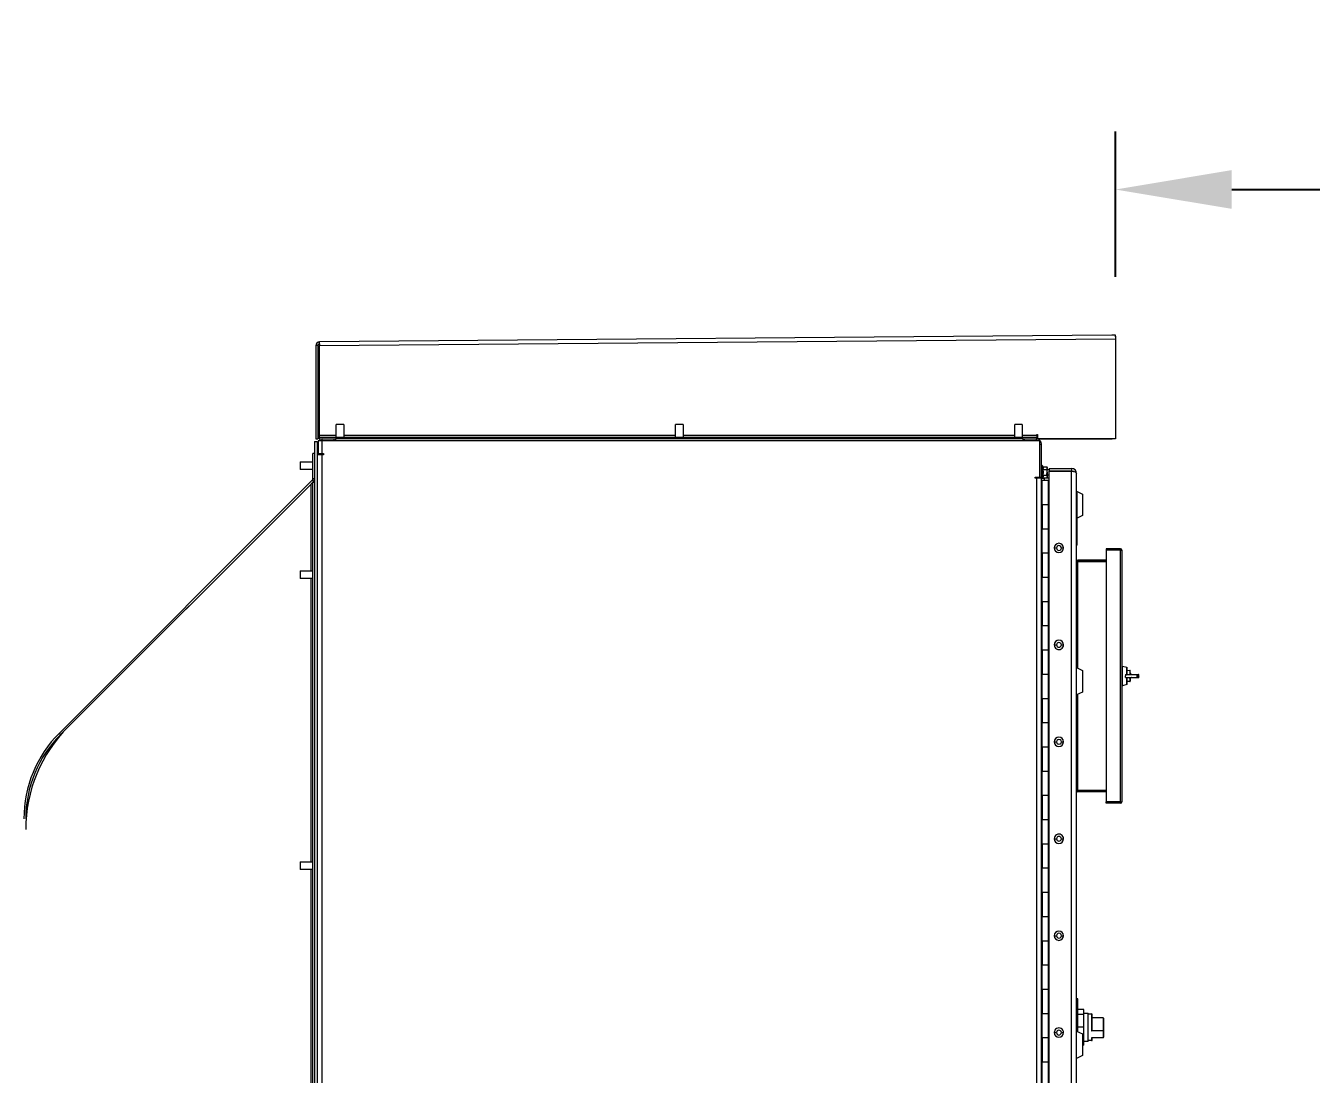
# Model space of a CAD drawing. Extents: x 1.3 to 36.8, y 1.2 to 24.4.
# Drawn here: x 10.109 to 11.215, y 21.516 to 22.417 of the extents above; entities that cross this region are included whole.
import ezdxf

# ---------------------------------------------------------------- set-up
doc = ezdxf.new("R2010")
doc.units = 0
doc.header["$LTSCALE"] = 96
doc.header["$MEASUREMENT"] = 0
doc.linetypes.add('DOT', pattern=[0.25, 0, -0.25])
doc.layers.add('Annotations', color=250, linetype='Continuous', lineweight=9)
doc.layers.add('NO PLOT - GRID', color=255, linetype='DOT', plot=False)
doc.styles.add('Borrego', font='ARIALN.TTF')
doc.dimstyles.new('Borrego', dxfattribs={"dimtxt": 0.075, "dimasz": 0.1, "dimexe": 0.05, "dimexo": 0.05, "dimgap": 0.05, "dimtad": 0, "dimdec": 0, "dimzin": 0, "dimdsep": 46, "dimlunit": 3, "dimtxsty": 'Borrego', "dimcen": 0.05, "dimadec": 1, "dimazin": 0, "dimtfac": 1, "dimtdec": 0, "dimtofl": 0, "dimtmove": 0, "dimatfit": 3, "dimfxl": 1, "dimtolj": 1, "dimtzin": 0, "dimarcsym": 0})

# ---------------------------------------------------------------- blocks, each defined once
blk = doc.blocks.new('*D65')
at = {"layer": 'Annotations', "color": 0, "lineweight": -2}
for p, q in [((11.0461, 22.2014), (11.0461, 22.3265)), ((11.929, 22.2014), (11.929, 22.3265)), ((11.1461, 22.2765), (11.2381, 22.2765)), ((11.829, 22.2765), (11.737, 22.2765))]:
    blk.add_line(p, q, dxfattribs=at)
at = {"layer": 'Annotations', "color": 0}
for points in [[(11.1461, 22.2932), (11.1461, 22.2599), (11.0461, 22.2765)], [(11.829, 22.2932), (11.829, 22.2599), (11.929, 22.2765)]]:
    blk.add_solid(points, dxfattribs=at)
at = {"layer": 'Defpoints', "color": 0}
for p in [(11.929, 22.2765), (11.0461, 22.1514), (11.929, 22.1514)]:
    blk.add_point(p, dxfattribs=at)
at = {"layer": 'Annotations', "color": 0, "insert": (11.4876, 22.2765), "char_height": 0.0875, "attachment_point": 5, "style": 'Borrego'}
blk.add_mtext('\\A1;3\'-6" MIN', dxfattribs=at)
blk = doc.blocks.new('*D66')
at = {"layer": 'Annotations', "color": 0, "lineweight": -2}
for p, q in [((11.2082, 22.4716), (11.7337, 22.4716)), ((11.6837, 22.1693), (11.6837, 21.6817)), ((11.6837, 20.6457), (11.6837, 21.3356)), ((11.0896, 20.5457), (11.7337, 20.5457))]:
    blk.add_line(p, q, dxfattribs=at)
at = {"layer": 'Annotations', "color": 0}
for points in [[(11.6671, 22.3716), (11.7004, 22.3716), (11.6837, 22.4716)], [(11.6671, 20.6457), (11.7004, 20.6457), (11.6837, 20.5457)]]:
    blk.add_solid(points, dxfattribs=at)
at = {"layer": 'Defpoints', "color": 0}
for p in [(11.1582, 22.4716), (11.6837, 22.4716), (11.0396, 20.5457)]:
    blk.add_point(p, dxfattribs=at)
at = {"layer": 'Annotations', "color": 0, "lineweight": 9, "insert": (11.6837, 21.5086), "char_height": 0.0875, "attachment_point": 5, "rotation": 90, "style": 'Borrego'}
blk.add_mtext('\\A1;7\'-10"', dxfattribs=at)

msp = doc.modelspace()

# ---------------------------------------------------------------- linework, layer by layer
at = {"color": 7, "linetype": 'Continuous', "lineweight": 15}
for p, q in [((10.36016, 22.14231), (10.35859, 22.14231)), ((10.35859, 22.14231), (10.35859, 22.06208)), ((10.36016, 22.14231), (10.36016, 22.06208)), ((11.04293, 22.15138), (10.36169, 22.14543)), ((10.36171, 22.14387), (10.36169, 22.14543)), ((10.36171, 22.14231), (11.04608, 22.14828)), ((10.36171, 22.06521), (10.36171, 22.14231)), ((11.04607, 22.1514), (11.04293, 22.15138)), ((11.04608, 22.14984), (11.04607, 22.1514)), ((11.04608, 22.14828), (11.04608, 22.06208)), ((10.36171, 22.06365), (10.36171, 22.06521)), ((10.36171, 22.06521), (10.37615, 22.06521)), ((10.37615, 22.06365), (10.37615, 22.07439)), ((10.38271, 22.07439), (10.37615, 22.07439)), ((10.38271, 22.07439), (10.38271, 22.06365)), ((10.38271, 22.06521), (10.66781, 22.06521)), ((10.66781, 22.06365), (10.66781, 22.07439)), ((10.67437, 22.07439), (10.66781, 22.07439)), ((10.67437, 22.07439), (10.67437, 22.06365)), ((10.67437, 22.06521), (10.95948, 22.06521)), ((10.95948, 22.06365), (10.95948, 22.07439)), ((10.96604, 22.07439), (10.95948, 22.07439)), ((10.96604, 22.07439), (10.96604, 22.06365)), ((10.96604, 22.06521), (10.97837, 22.06521)), ((10.97837, 22.06599), (10.97915, 22.06599)), ((10.97837, 22.06521), (10.97837, 22.06599)), ((10.97837, 22.06521), (10.97837, 22.06365)), ((10.97915, 22.06599), (10.97915, 22.06208)), ((10.3575, 22.0599), (10.35969, 22.0599)), ((10.3575, 22.0599), (10.3575, 21.38458)), ((10.35859, 22.06208), (10.36016, 22.06208)), ((10.35969, 22.0599), (10.35969, 21.38458)), ((10.36067, 22.05771), (10.35969, 22.05771)), ((10.98094, 22.06052), (10.36067, 22.06052)), ((10.36067, 22.06052), (10.36067, 22.04943)), ((10.36171, 22.06208), (10.36171, 22.06365)), ((10.36171, 22.06365), (10.97837, 22.06365)), ((10.36171, 22.06208), (10.36406, 22.06208)), ((10.36406, 22.06208), (10.37422, 22.06208)), ((10.36406, 20.74958), (10.36406, 22.06208)), ((10.37422, 22.06052), (10.37422, 22.06208)), ((10.37422, 22.06208), (10.37531, 22.06208)), ((10.37531, 22.06208), (10.37531, 22.06052)), ((10.96688, 22.06208), (10.37531, 22.06208)), ((10.96688, 22.06052), (10.96688, 22.06208)), ((10.96688, 22.06208), (10.96797, 22.06208)), ((10.96797, 22.06052), (10.96797, 22.06208)), ((10.96797, 22.06208), (10.97813, 22.06208)), ((10.97813, 22.06208), (10.97837, 22.06208)), ((10.97813, 22.06052), (10.97813, 22.06208)), ((10.97837, 22.06208), (10.97837, 22.06365)), ((10.97837, 22.06363), (10.97915, 22.06363)), ((10.97847, 22.06207), (11.04296, 22.06207)), ((11.04608, 22.06208), (10.97915, 22.06208)), ((10.98094, 22.06052), (10.98094, 22.02932)), ((10.98094, 22.05771), (10.9825, 22.05771)), ((10.9825, 22.02886), (10.9825, 22.05771)), ((11.04296, 22.06208), (11.04296, 22.06207)), ((10.3575, 22.04948), (10.35594, 22.04948)), ((10.35594, 22.02775), (10.35594, 22.04948)), ((10.35969, 22.04906), (10.36188, 22.04906)), ((10.36406, 22.04833), (10.35969, 22.04833)), ((10.36067, 22.04943), (10.36516, 22.04943)), ((10.36188, 22.04943), (10.36188, 22.04906)), ((10.36516, 22.04833), (10.36406, 22.04833)), ((10.36516, 22.04943), (10.36516, 22.04833)), ((10.3452, 22.04234), (10.35594, 22.04234)), ((10.3452, 22.04234), (10.3452, 22.03578)), ((10.35594, 22.03578), (10.3452, 22.03578)), ((10.9834, 22.03896), (10.9836, 22.03841)), ((10.9834, 22.03344), (10.9834, 22.03896)), ((10.9834, 22.02823), (10.9834, 22.03344)), ((10.98391, 22.03817), (10.98693, 22.03817)), ((10.98391, 22.03581), (10.98693, 22.03581)), ((10.98693, 22.03817), (10.98742, 22.03754)), ((10.98742, 22.03754), (10.98742, 22.03699)), ((10.98742, 22.03344), (10.98742, 22.03699)), ((10.98742, 22.0359), (10.98919, 22.0359)), ((10.98742, 22.03344), (10.98742, 22.02989)), ((10.98919, 22.03667), (10.98919, 22.03448)), ((10.98919, 22.03667), (11.00825, 22.03667)), ((10.98919, 22.03448), (11.00002, 22.03448)), ((11.00825, 22.03433), (10.98919, 22.03433)), ((10.98919, 20.73567), (10.98919, 22.03433)), ((10.99016, 22.03433), (10.99016, 22.03448)), ((11.00002, 22.03448), (11.01044, 22.03448)), ((11.00002, 22.03433), (11.00002, 22.03448)), ((11.00825, 22.03667), (11.00825, 22.03448)), ((11.00825, 20.73567), (11.00825, 22.03433)), ((11.01044, 22.03448), (11.01044, 22.03406)), ((11.01263, 20.73771), (11.01263, 22.03229)), ((10.13801, 21.80918), (10.35548, 22.02665)), ((10.13911, 21.80807), (10.35438, 22.02333)), ((10.35438, 22.02333), (10.14567, 21.81463)), ((10.35438, 21.94859), (10.35438, 22.02333)), ((10.35445, 22.02341), (10.35658, 22.02554)), ((10.35548, 22.02665), (10.35658, 22.02554)), ((10.3575, 22.02775), (10.35594, 22.02775)), ((10.3575, 22.02448), (10.35594, 22.02448)), ((10.35594, 21.04948), (10.35594, 22.02448)), ((10.97703, 22.02823), (10.97703, 22.02932)), ((10.97703, 22.02932), (10.98094, 22.02932)), ((10.97813, 22.02823), (10.97703, 22.02823)), ((10.97813, 22.02823), (10.97813, 20.74177)), ((10.9825, 22.02823), (10.97813, 22.02823)), ((10.97875, 22.02932), (10.97875, 22.02823)), ((10.98031, 22.02886), (10.98031, 22.02932)), ((10.9825, 22.02886), (10.98031, 22.02886)), ((10.98031, 22.02823), (10.98031, 22.02886)), ((10.9825, 22.02823), (10.9825, 22.02886)), ((10.9825, 20.74177), (10.9825, 22.02823)), ((10.9825, 22.02823), (10.98469, 22.02823)), ((10.9825, 22.02625), (10.98315, 22.02625)), ((10.98315, 22.00542), (10.98315, 22.02625)), ((10.98815, 22.02625), (10.98315, 22.02625)), ((10.9836, 22.02846), (10.98351, 22.02823)), ((10.98391, 22.03107), (10.98693, 22.03107)), ((10.98391, 22.0287), (10.98693, 22.0287)), ((10.98919, 22.02823), (10.98469, 22.02823)), ((10.98469, 22.02823), (10.98469, 22.02625)), ((10.98742, 22.02934), (10.98693, 22.0287)), ((10.98919, 22.03098), (10.98742, 22.03098)), ((10.98742, 22.02989), (10.98742, 22.02934)), ((10.98815, 22.02625), (10.98815, 22.00542)), ((10.98919, 22.02625), (10.98815, 22.02625)), ((11.01263, 22.01714), (11.01783, 22.01471)), ((11.01315, 22.01583), (11.01263, 22.01583)), ((11.01315, 21.97072), (11.01315, 22.01583)), ((11.01783, 22.01471), (11.01783, 21.99613)), ((10.98315, 22.00542), (10.9825, 22.00542)), ((10.98815, 22.00542), (10.98315, 22.00542)), ((10.98315, 22.00542), (10.98315, 21.98458)), ((10.98815, 22.00542), (10.98315, 22.00542)), ((10.98815, 22.00542), (10.98815, 21.98458)), ((11.01783, 21.99613), (11.01315, 21.99394)), ((10.98315, 21.98458), (10.9825, 21.98458)), ((10.98315, 21.96375), (10.98315, 21.98458)), ((10.98815, 21.98458), (10.98315, 21.98458)), ((10.98815, 21.98458), (10.98315, 21.98458)), ((10.98815, 21.98458), (10.98815, 21.96375)), ((11.01315, 21.97072), (11.01263, 21.97072)), ((11.03806, 21.96771), (11.03806, 21.96673)), ((11.05042, 21.96771), (11.03806, 21.96771)), ((11.05042, 21.96673), (11.03806, 21.96673)), ((11.05042, 21.96653), (11.03806, 21.96653)), ((11.03806, 21.96653), (11.03806, 21.75014)), ((11.05042, 21.96673), (11.05042, 21.96771)), ((11.05042, 21.75014), (11.05042, 21.96653)), ((11.05042, 21.96653), (11.0516, 21.96653)), ((11.0516, 21.96653), (11.0516, 21.75014)), ((10.98315, 21.96375), (10.9825, 21.96375)), ((10.98815, 21.96375), (10.98315, 21.96375)), ((10.98315, 21.96375), (10.98315, 21.94292)), ((10.98815, 21.96375), (10.98315, 21.96375)), ((10.98815, 21.96375), (10.98815, 21.94292)), ((11.03806, 21.95792), (11.01381, 21.95792)), ((11.01381, 21.95792), (11.01381, 21.95694)), ((11.03806, 21.95694), (11.01381, 21.95694)), ((11.01381, 21.95679), (11.03806, 21.95679)), ((11.01381, 21.86492), (11.01381, 21.95679)), ((10.3452, 21.94859), (10.35594, 21.94859)), ((10.3452, 21.94859), (10.3452, 21.94203)), ((10.35594, 21.94203), (10.3452, 21.94203)), ((10.35438, 21.69859), (10.35438, 21.94203)), ((10.98315, 21.94292), (10.9825, 21.94292)), ((10.98315, 21.92208), (10.98315, 21.94292)), ((10.98815, 21.94292), (10.98315, 21.94292)), ((10.98815, 21.94292), (10.98315, 21.94292)), ((10.98815, 21.94292), (10.98815, 21.92208)), ((10.98315, 21.92208), (10.9825, 21.92208)), ((10.98815, 21.92208), (10.98315, 21.92208)), ((10.98315, 21.92208), (10.98315, 21.90125)), ((10.98815, 21.92208), (10.98315, 21.92208)), ((10.98815, 21.92208), (10.98815, 21.90125)), ((10.98315, 21.90125), (10.9825, 21.90125)), ((10.98315, 21.88042), (10.98315, 21.90125)), ((10.98815, 21.90125), (10.98315, 21.90125)), ((10.98815, 21.90125), (10.98315, 21.90125)), ((10.98815, 21.90125), (10.98815, 21.88042)), ((10.98315, 21.88042), (10.9825, 21.88042)), ((10.98815, 21.88042), (10.98315, 21.88042)), ((10.98315, 21.88042), (10.98315, 21.85958)), ((10.98815, 21.88042), (10.98315, 21.88042)), ((10.98815, 21.88042), (10.98815, 21.85958)), ((11.0516, 21.86679), (11.05213, 21.86679)), ((11.05213, 21.86679), (11.05604, 21.86574)), ((11.05213, 21.84988), (11.05213, 21.86679)), ((11.05604, 21.85969), (11.05604, 21.86574)), ((10.98315, 21.85958), (10.9825, 21.85958)), ((10.98315, 21.83875), (10.98315, 21.85958)), ((10.98815, 21.85958), (10.98315, 21.85958)), ((10.98815, 21.85958), (10.98315, 21.85958)), ((10.98815, 21.85958), (10.98815, 21.83875)), ((11.01263, 21.86547), (11.01783, 21.86304)), ((11.01783, 21.86304), (11.01783, 21.84446)), ((11.05483, 21.85969), (11.06442, 21.85969)), ((11.05483, 21.85969), (11.05483, 21.85833)), ((11.05483, 21.85698), (11.05483, 21.85833)), ((11.05483, 21.85698), (11.06442, 21.85698)), ((11.05604, 21.85093), (11.05604, 21.85698)), ((11.05629, 21.85969), (11.05629, 21.86542)), ((11.05629, 21.86313), (11.05841, 21.86316)), ((11.05629, 21.85125), (11.05629, 21.85698)), ((11.05841, 21.86316), (11.05841, 21.8604)), ((11.05841, 21.8604), (11.05873, 21.86005)), ((11.05841, 21.85627), (11.05873, 21.85662)), ((11.05841, 21.85627), (11.05841, 21.8535)), ((11.05873, 21.86094), (11.05873, 21.86285)), ((11.05873, 21.86005), (11.05873, 21.85969)), ((11.05873, 21.85662), (11.05873, 21.85698)), ((11.05873, 21.85573), (11.05873, 21.85382)), ((11.0598, 21.85969), (11.06487, 21.85969)), ((11.0598, 21.85698), (11.06487, 21.85698)), ((11.06442, 21.85969), (11.06442, 21.85833)), ((11.06442, 21.85969), (11.06598, 21.85969)), ((11.06442, 21.85833), (11.06442, 21.85698)), ((11.06442, 21.85698), (11.06598, 21.85698)), ((11.06629, 21.85729), (11.06629, 21.85938)), ((11.01783, 21.84446), (11.01263, 21.84203)), ((11.01783, 21.84441), (11.01263, 21.84198)), ((11.01783, 21.84446), (11.01783, 21.84441)), ((11.05213, 21.84988), (11.0516, 21.84988)), ((11.05604, 21.85093), (11.05213, 21.84988)), ((11.05841, 21.8535), (11.05629, 21.85354)), ((10.98315, 21.83875), (10.9825, 21.83875)), ((10.98815, 21.83875), (10.98315, 21.83875)), ((10.98315, 21.83875), (10.98315, 21.81792)), ((10.98815, 21.83875), (10.98315, 21.83875)), ((10.98815, 21.83875), (10.98815, 21.81792)), ((11.01381, 21.75987), (11.01381, 21.84253)), ((10.98315, 21.81792), (10.9825, 21.81792)), ((10.98315, 21.79708), (10.98315, 21.81792)), ((10.98815, 21.81792), (10.98315, 21.81792)), ((10.98815, 21.81792), (10.98315, 21.81792)), ((10.98815, 21.81792), (10.98815, 21.79708)), ((10.13911, 21.80807), (10.13801, 21.80918)), ((10.98315, 21.79708), (10.9825, 21.79708)), ((10.98815, 21.79708), (10.98315, 21.79708)), ((10.98315, 21.79708), (10.98315, 21.77625)), ((10.98815, 21.79708), (10.98315, 21.79708)), ((10.98815, 21.79708), (10.98815, 21.77625)), ((10.98315, 21.77625), (10.9825, 21.77625)), ((10.98315, 21.75542), (10.98315, 21.77625)), ((10.98815, 21.77625), (10.98315, 21.77625)), ((10.98815, 21.77625), (10.98315, 21.77625)), ((10.98815, 21.77625), (10.98815, 21.75542)), ((10.98315, 21.75542), (10.9825, 21.75542)), ((10.98315, 21.75542), (10.98315, 21.73458)), ((10.98815, 21.75542), (10.98315, 21.75542)), ((10.98815, 21.75542), (10.98315, 21.75542)), ((10.98815, 21.75542), (10.98815, 21.73458)), ((11.01381, 21.75987), (11.03806, 21.75987)), ((11.03806, 21.75973), (11.01381, 21.75973)), ((11.01381, 21.75875), (11.01381, 21.75973)), ((11.03806, 21.75875), (11.01381, 21.75875)), ((11.05042, 21.75014), (11.03806, 21.75014)), ((11.03806, 21.74896), (11.03806, 21.74994)), ((11.05042, 21.74994), (11.03806, 21.74994)), ((11.05042, 21.74896), (11.03806, 21.74896)), ((11.05042, 21.75014), (11.0516, 21.75014)), ((11.05042, 21.74994), (11.05042, 21.74896)), ((10.98315, 21.73458), (10.9825, 21.73458)), ((10.98315, 21.71375), (10.98315, 21.73458)), ((10.98815, 21.73458), (10.98315, 21.73458)), ((10.98815, 21.73458), (10.98315, 21.73458)), ((10.98815, 21.73458), (10.98815, 21.71375)), ((10.98315, 21.71375), (10.9825, 21.71375)), ((10.98815, 21.71375), (10.98315, 21.71375)), ((10.98315, 21.71375), (10.98315, 21.69292)), ((10.98815, 21.71375), (10.98315, 21.71375)), ((10.98815, 21.71375), (10.98815, 21.69292)), ((10.3452, 21.69859), (10.35594, 21.69859)), ((10.3452, 21.69859), (10.3452, 21.69203)), ((10.35594, 21.69203), (10.3452, 21.69203)), ((10.35438, 21.44859), (10.35438, 21.69203)), ((10.98315, 21.69292), (10.9825, 21.69292)), ((10.98315, 21.67208), (10.98315, 21.69292)), ((10.98815, 21.69292), (10.98315, 21.69292)), ((10.98815, 21.69292), (10.98315, 21.69292)), ((10.98815, 21.69292), (10.98815, 21.67208)), ((10.98315, 21.67208), (10.9825, 21.67208)), ((10.98815, 21.67208), (10.98315, 21.67208)), ((10.98315, 21.67208), (10.98315, 21.65125)), ((10.98815, 21.67208), (10.98315, 21.67208)), ((10.98815, 21.67208), (10.98815, 21.65125)), ((10.98315, 21.65125), (10.9825, 21.65125)), ((10.98315, 21.63042), (10.98315, 21.65125)), ((10.98815, 21.65125), (10.98315, 21.65125)), ((10.98815, 21.65125), (10.98315, 21.65125)), ((10.98815, 21.65125), (10.98815, 21.63042)), ((10.98315, 21.63042), (10.9825, 21.63042)), ((10.98315, 21.63042), (10.98315, 21.60958)), ((10.98815, 21.63042), (10.98315, 21.63042)), ((10.98815, 21.63042), (10.98315, 21.63042)), ((10.98815, 21.63042), (10.98815, 21.60958)), ((10.98315, 21.60958), (10.9825, 21.60958)), ((10.98315, 21.58875), (10.98315, 21.60958)), ((10.98815, 21.60958), (10.98315, 21.60958)), ((10.98815, 21.60958), (10.98315, 21.60958)), ((10.98815, 21.60958), (10.98815, 21.58875)), ((10.98315, 21.58875), (10.9825, 21.58875)), ((10.98815, 21.58875), (10.98315, 21.58875)), ((10.98315, 21.58875), (10.98315, 21.56792)), ((10.98815, 21.58875), (10.98315, 21.58875)), ((10.98815, 21.58875), (10.98815, 21.56792)), ((11.01365, 21.58083), (11.01263, 21.58083)), ((11.01365, 21.57083), (11.01365, 21.58083)), ((10.98315, 21.56792), (10.9825, 21.56792)), ((10.98315, 21.54708), (10.98315, 21.56792)), ((10.98815, 21.56792), (10.98315, 21.56792)), ((10.98815, 21.56792), (10.98315, 21.56792)), ((10.98815, 21.56792), (10.98815, 21.54708)), ((11.01365, 21.57083), (11.01367, 21.57083)), ((11.01888, 21.57162), (11.01367, 21.57162)), ((11.01367, 21.57083), (11.01367, 21.57162)), ((11.01367, 21.55248), (11.01367, 21.57083)), ((11.01888, 21.56712), (11.01888, 21.57162)), ((11.01888, 21.56849), (11.02252, 21.56849)), ((11.02252, 21.55625), (11.02252, 21.56849)), ((11.02252, 21.56771), (11.02565, 21.56771)), ((11.02565, 21.56771), (11.02565, 21.5533)), ((11.01888, 21.56712), (11.01367, 21.56712)), ((11.01888, 21.55625), (11.01367, 21.55625)), ((11.01888, 21.55625), (11.01888, 21.56712)), ((11.01888, 21.54539), (11.01888, 21.55625)), ((11.02252, 21.54401), (11.02252, 21.55625)), ((11.02617, 21.55357), (11.02617, 21.56719)), ((11.03554, 21.56437), (11.02617, 21.56437)), ((11.03554, 21.56437), (11.03554, 21.5533)), ((11.03606, 21.55306), (11.03606, 21.56371)), ((10.98315, 21.54708), (10.9825, 21.54708)), ((10.98315, 21.54708), (10.98315, 21.52625)), ((10.98815, 21.54708), (10.98315, 21.54708)), ((10.98815, 21.54708), (10.98315, 21.54708)), ((10.98815, 21.54708), (10.98815, 21.52625)), ((11.01263, 21.55297), (11.01783, 21.55054)), ((11.01783, 21.55054), (11.01783, 21.53196)), ((11.01888, 21.54539), (11.01783, 21.54539)), ((11.01888, 21.54089), (11.01888, 21.54539)), ((11.03554, 21.5533), (11.02565, 21.5533)), ((11.03554, 21.54722), (11.02565, 21.54722)), ((11.02565, 21.54722), (11.02565, 21.54479)), ((11.02617, 21.54531), (11.02617, 21.54722)), ((11.03554, 21.5533), (11.03554, 21.54722)), ((11.03606, 21.54789), (11.03606, 21.55306)), ((11.01888, 21.54089), (11.01783, 21.54089)), ((11.02252, 21.54401), (11.01888, 21.54401)), ((11.02565, 21.54479), (11.02252, 21.54479)), ((10.98315, 21.52625), (10.9825, 21.52625)), ((10.98315, 21.50542), (10.98315, 21.52625)), ((10.98815, 21.52625), (10.98315, 21.52625)), ((10.98815, 21.52625), (10.98315, 21.52625)), ((10.98815, 21.52625), (10.98815, 21.50542)), ((11.01783, 21.53196), (11.01263, 21.52953)), ((11.01783, 21.53191), (11.01263, 21.52948)), ((11.01783, 21.53196), (11.01783, 21.53191))]:
    msp.add_line(p, q, dxfattribs=at)
for points in [[(10.3617, 22.14387), (10.3617, 22.1435), (10.36171, 22.14231)], [(10.98391, 22.03581), (10.98412, 22.03697), (10.98391, 22.03817)], [(10.98391, 22.03107), (10.98412, 22.0334), (10.98391, 22.03581)], [(10.98693, 22.03817), (10.98742, 22.03712), (10.98742, 22.03699)], [(10.98742, 22.03699), (10.98709, 22.03603), (10.98693, 22.03581)], [(10.98693, 22.03107), (10.98714, 22.03167), (10.98742, 22.03344)], [(10.35438, 22.02333), (10.35494, 22.02361), (10.35544, 22.02388), (10.35578, 22.02415), (10.35593, 22.02442), (10.35594, 22.02448)], [(10.98391, 22.0287), (10.98412, 22.02987), (10.98391, 22.03107)], [(10.98693, 22.03107), (10.98742, 22.03001), (10.98742, 22.02989)], [(10.98742, 22.02989), (10.98709, 22.02893), (10.98693, 22.0287)], [(11.05873, 21.86094), (11.05865, 21.86054), (11.0586, 21.86048), (11.05854, 21.86044), (11.05848, 21.86041), (11.05845, 21.8604), (11.05841, 21.8604)], [(11.05873, 21.85573), (11.05865, 21.85613), (11.0586, 21.85619), (11.05854, 21.85623), (11.05848, 21.85626), (11.05844, 21.85626), (11.05841, 21.85627)], [(11.0598, 21.85698), (11.0598, 21.85698), (11.0598, 21.85698), (11.0598, 21.85698), (11.0598, 21.85698), (11.0598, 21.85698), (11.05979, 21.85698), (11.05977, 21.85697), (11.05966, 21.85694)], [(11.06442, 21.85833), (11.06482, 21.85828), (11.06507, 21.8582), (11.06542, 21.85803), (11.06583, 21.85775), (11.06588, 21.8577), (11.06589, 21.8577), (11.06589, 21.8577), (11.06589, 21.8577), (11.06589, 21.8577), (11.06589, 21.8577), (11.06589, 21.8577), (11.06589, 21.8577), (11.06589, 21.8577), (11.06589, 21.8577), (11.06589, 21.8577), (11.06589, 21.8577), (11.06589, 21.85769), (11.0659, 21.85769), (11.06591, 21.85768), (11.06594, 21.85766), (11.06598, 21.85762), (11.06605, 21.85755), (11.06618, 21.85742), (11.06626, 21.85733), (11.06629, 21.85729)], [(11.02565, 21.5533), (11.02581, 21.55332), (11.02596, 21.55336), (11.02608, 21.55342), (11.02615, 21.55351), (11.02617, 21.55357)], [(11.03554, 21.5533), (11.03569, 21.55329), (11.03582, 21.55327), (11.03593, 21.55322), (11.03602, 21.55316), (11.03606, 21.55307), (11.03606, 21.55306), (11.03606, 21.55306)]]:
    msp.add_lwpolyline(points, dxfattribs=at)
for centre, radius, start, end in [((10.36172, 22.14231), 0.00312, 90.5, 180), ((10.36172, 22.14231), 0.00156, 90.5, 180), ((11.48899, 22.15206), 0.44293, 180.1935, 180.48952), ((10.36406, 22.05771), 0.00437, 90, 180), ((10.97813, 22.05771), 0.00437, 0, 90), ((11.04296, 22.0652), 0.00312, 270, 275.35439), ((10.98297, 22.0388), 0.000465, 20, 180), ((10.98062, 22.03717), 0.00323, 337.29293, 22.70707), ((10.98393, 22.03852), 0.000349, 197.76162, 265.89888), ((10.97123, 22.03343), 0.01262, 348.60339, 11.39661), ((10.98386, 22.03615), 0.000346, 221.45032, 278.10315), ((10.98005, 22.03313), 0.00738, 3.20324, 21.28863), ((11.00825, 22.03229), 0.00437, 0, 90), ((10.35438, 22.02775), 0.00156, 315, 0), ((10.35438, 22.02775), 0.00312, 315, 0), ((10.98386, 22.03073), 0.000346, 81.89685, 138.54968), ((10.98059, 22.0297), 0.00326, 337.52384, 22.47616), ((10.98394, 22.02835), 0.000362, 95.51546, 160.98151), ((10.99752, 21.96833), 0.00401, 0, 179.81114), ((10.99752, 21.96833), 0.00401, 180.13697, 0), ((10.99752, 21.96833), 0.00208, 0.14869, 180), ((10.99752, 21.96833), 0.00208, 180, 0.14426), ((11.05042, 21.96653), 0.00118, 0, 90), ((11.05042, 21.96653), 0.000205, 0, 90), ((11.01381, 21.95674), 0.00118, 90, 180), ((11.01381, 21.95674), 0.000205, 90, 163.88085), ((10.99752, 21.885), 0.00401, 0.13697, 180), ((10.99752, 21.885), 0.00401, 179.86302, 0), ((10.99752, 21.885), 0.00208, 0.14872, 180), ((10.99752, 21.885), 0.00208, 180.1487, 0), ((11.05596, 21.86542), 0.000333, 0, 75), ((11.05842, 21.86285), 0.000312, 0, 91.00098), ((11.05998, 21.86094), 0.00125, 180, 255.11055), ((11.05998, 21.85573), 0.00125, 104.88945, 180), ((11.06398, 21.86128), 0.00299, 278.35761, 320.55235), ((11.06598, 21.85938), 0.000312, 0, 90), ((11.06598, 21.85729), 0.000312, 270, 0), ((11.05596, 21.85125), 0.000333, 285, 0), ((11.05842, 21.85382), 0.000312, 268.99902, 0), ((10.23406, 21.72625), 0.125, 135, 180), ((10.21167, 21.73552), 0.10417, 135, 180), ((10.21167, 21.73552), 0.1026, 135, 180), ((10.99752, 21.80167), 0.00401, 0.13697, 180), ((10.99752, 21.80167), 0.00401, 180.13697, 0), ((10.99752, 21.80167), 0.00208, 0, 180.14426), ((10.99752, 21.80167), 0.00208, 180, 0.14425), ((11.01381, 21.75993), 0.00118, 180, 270), ((11.01381, 21.75993), 0.000205, 196.119, 270), ((11.05042, 21.75014), 0.00118, 270, 0), ((11.05042, 21.75014), 0.000205, 270, 0), ((10.99752, 21.71833), 0.00401, 359.86302, 180), ((10.99752, 21.71833), 0.00401, 180.13697, 0), ((10.99752, 21.71833), 0.00208, 0.14869, 180), ((10.99752, 21.71833), 0.00208, 180.14872, 0), ((10.99752, 21.635), 0.00401, 0.13697, 180), ((10.99752, 21.635), 0.00401, 180, 359.81114), ((10.99752, 21.635), 0.00208, 0, 180.14426), ((10.99752, 21.635), 0.00208, 180, 0.28752), ((11.02565, 21.56719), 0.000521, 0, 90), ((11.03545, 21.56377), 0.000613, 354.77347, 81.56499), ((10.99752, 21.55167), 0.00401, 359.86302, 180), ((10.99752, 21.55167), 0.00401, 180.13697, 0), ((10.99752, 21.55167), 0.00208, 0.1487, 180), ((10.99752, 21.55167), 0.00208, 180.14872, 0), ((11.02565, 21.54531), 0.000521, 270, 0), ((11.03544, 21.54783), 0.000623, 279.17128, 5.38568)]:
    msp.add_arc(centre, radius, start, end, dxfattribs=at)
at = {"color": 7, "linetype": 'Continuous', "lineweight": 15, "extrusion": (0, 0, -1)}
for centre, major_axis, ratio, start_param, end_param in [((11.00825, 22.03229), (-0.00437, 0), 0.4663282, 1.5707963, 3.1415927), ((11.01381, 21.95674), (0.00118, 0), 0.0488853, 3.1415927, 4.712389), ((11.01381, 21.75993), (-0.00118, 0), 0.0488853, 4.712389, 6.2831853)]:
    msp.add_ellipse(centre, major_axis=major_axis, ratio=ratio, start_param=start_param, end_param=end_param, dxfattribs=at)
at = {"color": 7, "linetype": 'Continuous', "lineweight": 15}
for points, knots in [([(10.99351, 21.96833), (10.99358, 21.96833), (10.99371, 21.96833), (10.99423, 21.96833), (10.99483, 21.96833), (10.99524, 21.96833), (10.99544, 21.96833)], [0, 0, 0, 0, 0.2727676, 0.5617951, 0.7872369, 1, 1, 1, 1]), ([(10.9996, 21.96833), (10.99986, 21.96833), (11.00039, 21.96833), (11.00099, 21.96833), (11.00139, 21.96833), (11.00149, 21.96833), (11.00153, 21.96833)], [0, 0, 0, 0, 0.272761, 0.5617807, 0.7872328, 1, 1, 1, 1]), ([(10.99351, 21.885), (10.99358, 21.885), (10.99371, 21.885), (10.99423, 21.885), (10.99483, 21.885), (10.99524, 21.885), (10.99544, 21.885)], [0, 0, 0, 0, 0.2727676, 0.5617951, 0.7872369, 1, 1, 1, 1]), ([(10.9996, 21.885), (10.99986, 21.885), (11.00039, 21.885), (11.00099, 21.885), (11.00139, 21.885), (11.00149, 21.885), (11.00153, 21.885)], [0, 0, 0, 0, 0.272761, 0.5617807, 0.7872328, 1, 1, 1, 1]), ([(10.99351, 21.80167), (10.99358, 21.80167), (10.99371, 21.80167), (10.99423, 21.80167), (10.99483, 21.80167), (10.99524, 21.80167), (10.99544, 21.80167)], [0, 0, 0, 0, 0.2727676, 0.5617951, 0.7872369, 1, 1, 1, 1]), ([(10.9996, 21.80167), (10.99986, 21.80167), (11.00039, 21.80167), (11.00099, 21.80167), (11.00139, 21.80167), (11.00149, 21.80167), (11.00153, 21.80167)], [0, 0, 0, 0, 0.272761, 0.5617807, 0.7872328, 1, 1, 1, 1]), ([(10.99351, 21.71833), (10.99358, 21.71833), (10.99371, 21.71833), (10.99423, 21.71833), (10.99483, 21.71833), (10.99524, 21.71833), (10.99544, 21.71833)], [0, 0, 0, 0, 0.2727676, 0.5617951, 0.7872369, 1, 1, 1, 1]), ([(10.9996, 21.71833), (10.99986, 21.71833), (11.00039, 21.71833), (11.00099, 21.71833), (11.00139, 21.71833), (11.00149, 21.71833), (11.00153, 21.71833)], [0, 0, 0, 0, 0.272761, 0.5617807, 0.7872328, 1, 1, 1, 1]), ([(10.99351, 21.635), (10.99358, 21.635), (10.99371, 21.635), (10.99423, 21.635), (10.99483, 21.635), (10.99524, 21.635), (10.99544, 21.635)], [0, 0, 0, 0, 0.2727676, 0.5617951, 0.7872369, 1, 1, 1, 1]), ([(10.9996, 21.635), (10.99986, 21.635), (11.00039, 21.635), (11.00099, 21.635), (11.00139, 21.635), (11.00149, 21.635), (11.00153, 21.635)], [0, 0, 0, 0, 0.272761, 0.5617807, 0.7872328, 1, 1, 1, 1]), ([(10.99351, 21.55167), (10.99358, 21.55167), (10.99371, 21.55167), (10.99423, 21.55167), (10.99483, 21.55167), (10.99524, 21.55167), (10.99544, 21.55167)], [0, 0, 0, 0, 0.2727676, 0.5617951, 0.7872369, 1, 1, 1, 1]), ([(10.9996, 21.55167), (10.99986, 21.55167), (11.00039, 21.55167), (11.00099, 21.55167), (11.00139, 21.55167), (11.00149, 21.55167), (11.00153, 21.55167)], [0, 0, 0, 0, 0.272761, 0.5617807, 0.7872328, 1, 1, 1, 1])]:
    msp.add_open_spline(points, degree=3, knots=knots, dxfattribs=at)
at = {"layer": 'NO PLOT - GRID'}
msp.add_line((1.64392, 21.97462), (35.16892, 21.97462), dxfattribs=at)

# ---------------------------------------------------------------- dimensions: what is measured, and where the dimension line sits
at = {"layer": 'Annotations', "lineweight": 9}
dim = msp.add_linear_dim(base=(11.68373, 22.47156), p1=(11.03958, 20.54572), p2=(11.15821, 22.47156), angle=90, text='7\'-10"', dimstyle='Borrego', override={"dimscale": 1, "dimtxt": 0.0875, "dimlfac": 48.000002, "dimtix": 0, "dimtofl": 0, "dimtmove": 0, "dimatfit": 3}, dxfattribs=at)
dim.commit()
dim.dimension.update_dxf_attribs({"geometry": '*D66', "text_midpoint": (11.68373, 21.50864)})
at = {"layer": 'Annotations'}
dim = msp.add_linear_dim(base=(11.92905, 22.27652), p1=(11.04607, 22.1514), p2=(11.92905, 22.1514), text='3\'-6" MIN', dimstyle='Borrego', override={"dimscale": 1, "dimtxt": 0.0875, "dimlfac": 48.000002, "dimtix": 0, "dimtofl": 0, "dimtmove": 0, "dimatfit": 3}, dxfattribs=at)
dim.commit()
dim.dimension.update_dxf_attribs({"geometry": '*D65', "text_midpoint": (11.48756, 22.27652)})

doc.saveas('drawing.dxf')
